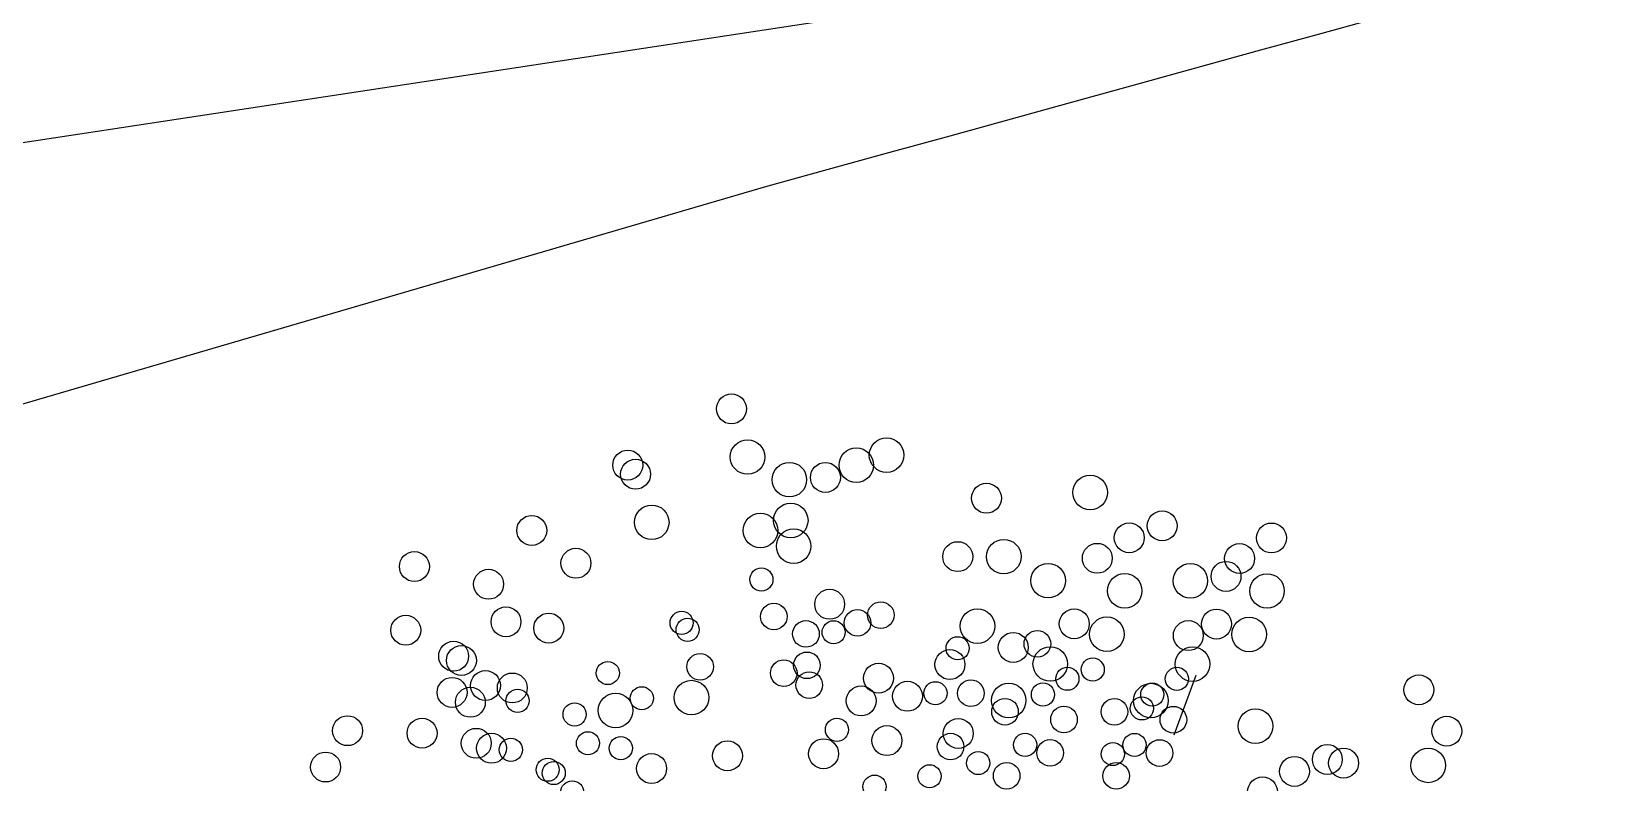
# Model space of a CAD drawing. Header units: millimetres. Extents: x 441061 to 442903, y 4515148 to 4515613.
# Drawn here: x 442193.261 to 442194.871, y 4515582.196 to 4515582.969 of the extents above; entities that cross this region are included whole.
import ezdxf

# ---------------------------------------------------------------- set-up
doc = ezdxf.new("R2010")
doc.units = ezdxf.units.MM
doc.linetypes.add('CONTINUA', pattern=[0])
doc.layers.add('01_piscinas', color=254, linetype='Continuous')

msp = doc.modelspace()

# ---------------------------------------------------------------- linework, layer by layer
at = {"color": 120, "linetype": 'CONTINUA'}
msp.add_lwpolyline([(442194.0361, 4515584.5), (442188.682, 4515582.1604), (442195.3158, 4515583.1682)], dxfattribs=at)
at = {"layer": '01_piscinas'}
msp.add_line((442194.4373, 4515582.245, 0), (442194.4601, 4515582.3063, 0), dxfattribs=at)
at = {"layer": '01_piscinas', "elevation": 0}
msp.add_lwpolyline([(442204.3665, 4515585.659, 0.004391), (442203.2499, 4515585.4088, 0.000109), (442203.2235, 4515585.4026, 0.000253), (442203.2086, 4515585.3991, 0.002322), (442202.6217, 4515585.2589, 0.002118), (442202.0861, 4515585.1259, -0.0058), (442194.0167, 4515582.8088), (442188.8505, 4515581.298), (442188.8076, 4515581.2855), (442185.7366, 4515580.3874), (442179.8114, 4515578.6368)], format="xyb", dxfattribs=at)
at = {"layer": '01_piscinas'}
for centre, radius in [((442193.9817, 4515582.5803, 0), 0.0154), ((442193.9983, 4515582.5308, 0), 0.0178), ((442194.1414, 4515582.5328, 0), 0.0178), ((442193.8749, 4515582.5225, 0), 0.0154), ((442193.883, 4515582.5131, 0), 0.0154), ((442194.0413, 4515582.5075, 0), 0.0178), ((442194.0784, 4515582.5098, 0), 0.0154), ((442194.1102, 4515582.5224, 0), 0.0178), ((442194.351, 4515582.4943, 0), 0.0178), ((442194.2442, 4515582.4884, 0), 0.0154), ((442193.8996, 4515582.4636, 0), 0.0178), ((442194.0427, 4515582.4656, 0), 0.0178), ((442193.7761, 4515582.4553, 0), 0.0154), ((442194.0115, 4515582.4552, 0), 0.0178), ((442194.3912, 4515582.4477, 0), 0.0154), ((442194.4251, 4515582.46, 0), 0.0154), ((442194.5376, 4515582.4475, 0), 0.0154), ((442194.0457, 4515582.4391, 0), 0.0178), ((442194.262, 4515582.4283, 0), 0.0178), ((442193.6553, 4515582.4181, 0), 0.0154), ((442193.8216, 4515582.4215, 0), 0.0154), ((442194.2146, 4515582.4283, 0), 0.0154), ((442194.3583, 4515582.4266, 0), 0.0154), ((442194.5048, 4515582.4264, 0), 0.0154), ((442193.7317, 4515582.3999, 0), 0.0154), ((442194.0125, 4515582.4048, 0), 0.0119), ((442194.3077, 4515582.4036, 0), 0.0178), ((442194.4541, 4515582.4034, 0), 0.0178), ((442194.4908, 4515582.408, 0), 0.0154), ((442194.3865, 4515582.3931, 0), 0.0178), ((442194.533, 4515582.393, 0), 0.0178), ((442194.0253, 4515582.3667, 0), 0.0137), ((442194.0828, 4515582.3793, 0), 0.0154), ((442194.1354, 4515582.3682, 0), 0.0137), ((442193.6464, 4515582.3526, 0), 0.0154), ((442193.7496, 4515582.3613, 0), 0.0154), ((442193.7936, 4515582.3548, 0), 0.0154), ((442193.9304, 4515582.3602, 0), 0.0119), ((442193.9366, 4515582.3531, 0), 0.0119), ((442194.1114, 4515582.3602, 0), 0.0137), ((442194.2349, 4515582.3569, 0), 0.0178), ((442194.3346, 4515582.3592, 0), 0.0154), ((442194.3682, 4515582.3485, 0), 0.0178), ((442194.481, 4515582.359, 0), 0.0154), ((442194.5146, 4515582.3483, 0), 0.0178), ((442194.0584, 4515582.3488, 0), 0.0137), ((442194.0869, 4515582.3505, 0), 0.0119), ((442194.2718, 4515582.3349, 0), 0.0154), ((442194.2966, 4515582.3386, 0), 0.0137), ((442194.452, 4515582.3471, 0), 0.0154), ((442193.6957, 4515582.3259, 0), 0.0154), ((442193.7037, 4515582.3215, 0), 0.0154), ((442194.2066, 4515582.3173, 0), 0.0154), ((442194.2145, 4515582.3341, 0), 0.0119), ((442194.3099, 4515582.3179, 0), 0.0178), ((442194.4564, 4515582.3178, 0), 0.0178), ((442193.8544, 4515582.3086, 0), 0.0119), ((442193.9494, 4515582.315, 0), 0.0137), ((442194.0355, 4515582.3085, 0), 0.0137), ((442194.0594, 4515582.3165, 0), 0.0137), ((442194.1331, 4515582.3033, 0), 0.0154), ((442194.3536, 4515582.3122, 0), 0.0119), ((442193.6941, 4515582.2887, 0), 0.0154), ((442193.7285, 4515582.2957, 0), 0.0154), ((442193.7561, 4515582.2932, 0), 0.0154), ((442193.9405, 4515582.2833, 0), 0.0178), ((442194.0618, 4515582.2962, 0), 0.0137), ((442194.1629, 4515582.2847, 0), 0.0154), ((442194.1917, 4515582.2878, 0), 0.0119), ((442194.2282, 4515582.2878, 0), 0.0137), ((442194.3275, 4515582.3027, 0), 0.0119), ((442194.4402, 4515582.3026, 0), 0.0119), ((442194.6893, 4515582.2913, 0), 0.0154), ((442193.7129, 4515582.2785, 0), 0.0154), ((442193.7615, 4515582.28, 0), 0.0119), ((442193.8624, 4515582.2701, 0), 0.0178), ((442193.8894, 4515582.2826, 0), 0.0119), ((442194.1152, 4515582.2799, 0), 0.0154), ((442194.2671, 4515582.2804, 0), 0.0178), ((442194.3023, 4515582.2865, 0), 0.0119), ((442194.4042, 4515582.2722, 0), 0.0119), ((442194.4135, 4515582.2802, 0), 0.0178), ((442194.4149, 4515582.2864, 0), 0.0119), ((442193.8202, 4515582.266, 0), 0.0119), ((442194.2633, 4515582.2688, 0), 0.0137), ((442194.324, 4515582.2608, 0), 0.0137), ((442194.3759, 4515582.2687, 0), 0.0137), ((442194.4366, 4515582.2606, 0), 0.0137), ((442194.5211, 4515582.254, 0), 0.0178), ((442193.5865, 4515582.2493, 0), 0.0154), ((442193.6632, 4515582.2467, 0), 0.0154), ((442193.719, 4515582.2363, 0), 0.0154), ((442194.0903, 4515582.2502, 0), 0.0119), ((442194.1417, 4515582.2391, 0), 0.0154), ((442194.2152, 4515582.2464, 0), 0.0154), ((442194.7181, 4515582.2488, 0), 0.0154), ((442193.7347, 4515582.2312, 0), 0.0154), ((442193.7546, 4515582.2296, 0), 0.0119), ((442193.834, 4515582.2363, 0), 0.0119), ((442193.8678, 4515582.2313, 0), 0.0119), ((442193.9776, 4515582.2235, 0), 0.0154), ((442194.0765, 4515582.2256, 0), 0.0154), ((442194.2073, 4515582.2329, 0), 0.0137), ((442194.284, 4515582.2347, 0), 0.0119), ((442194.3098, 4515582.2264, 0), 0.0137), ((442194.3743, 4515582.2253, 0), 0.0119), ((442194.3966, 4515582.2346, 0), 0.0119), ((442194.4224, 4515582.2263, 0), 0.0137), ((442194.5951, 4515582.2197, 0), 0.0154), ((442193.5639, 4515582.2119, 0), 0.0154), ((442193.7925, 4515582.2091, 0), 0.0119), ((442193.8995, 4515582.2103, 0), 0.0154), ((442194.2357, 4515582.216, 0), 0.0119), ((442194.5613, 4515582.2074, 0), 0.0154), ((442194.6118, 4515582.216, 0), 0.0154), ((442194.699, 4515582.2136, 0), 0.0178), ((442193.7987, 4515582.2057, 0), 0.0119), ((442194.129, 4515582.1917, 0), 0.0119), ((442194.1856, 4515582.2024, 0), 0.0119), ((442194.265, 4515582.2029, 0), 0.0137), ((442194.3777, 4515582.2028, 0), 0.0137), ((442193.8178, 4515582.1858, 0), 0.0119), ((442194.5284, 4515582.1863, 0), 0.0154)]:
    msp.add_circle(centre, radius, dxfattribs=at)

doc.saveas('drawing.dxf')
